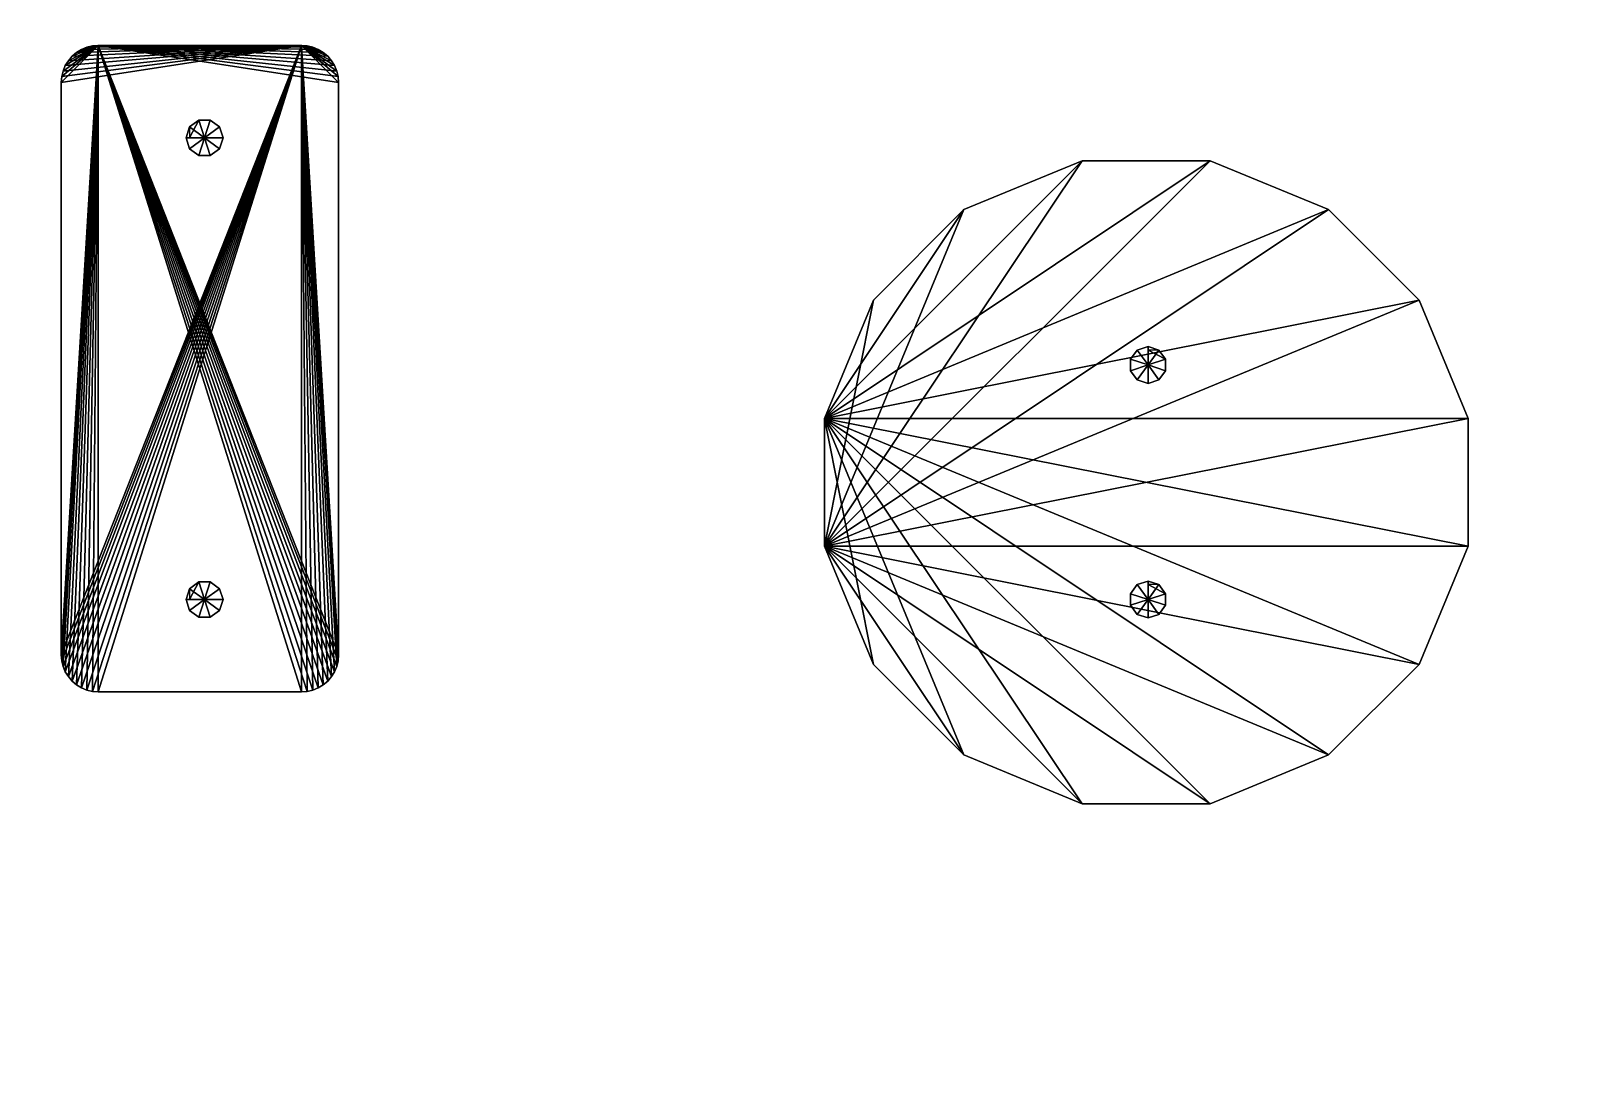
# Model space of a CAD drawing. Header units: millimetres. Extents: x 71 to 249, y 13 to 134.
# Drawn here: x 194.74 to 211.35, y 60.63 to 71.94 of the extents above; entities that cross this region are included whole.
import ezdxf

# ---------------------------------------------------------------- set-up
doc = ezdxf.new("R2010")
doc.units = ezdxf.units.MM
doc.layers.add('UB3D', color=1, linetype='Continuous')

msp = doc.modelspace()

# ---------------------------------------------------------------- linework, layer by layer
at = {"layer": 'UB3D', "color": 94}
for points in [[(219.529, 116.585, 72.51), (219.529, 28.585, 72.51), (103.529, 28.585, 72.51)], [(219.529, 116.585, 72.51), (103.529, 28.585, 72.51), (103.529, 116.585, 72.51)], [(219.529, 116.585, 72.5), (103.529, 116.585, 72.5), (103.529, 28.585, 72.5)], [(219.529, 116.585, 72.5), (103.529, 28.585, 72.5), (219.529, 28.585, 72.5)], [(215.719, 116.586, 89.521), (215.719, 28.586, 89.521), (109.038, 28.586, 89.521)], [(215.719, 116.586, 89.521), (109.038, 28.586, 89.521), (109.038, 116.586, 89.521)], [(215.719, 116.586, 89.511), (109.038, 116.586, 89.511), (109.038, 28.586, 89.511)], [(215.719, 116.586, 89.511), (109.038, 28.586, 89.511), (215.719, 28.586, 89.511)]]:
    msp.add_3dface(points, dxfattribs=at)
at = {"layer": 'UB3D', "color": 175}
for points in [[(195.469, 71.785, 74.51), (195.074, 71.447, 74.51), (195.069, 71.385, 74.51)], [(195.469, 71.785, 74.51), (195.069, 71.385, 74.51), (195.069, 65.185, 74.51)], [(195.469, 71.785, 74.51), (195.069, 65.185, 74.51), (195.074, 65.122, 74.51)], [(197.669, 71.785, 80.51), (195.074, 65.122, 80.51), (195.069, 65.185, 80.51)], [(197.669, 71.785, 80.51), (195.069, 65.185, 80.51), (195.069, 71.385, 80.51)], [(197.669, 71.785, 80.51), (195.069, 71.385, 80.51), (195.074, 71.447, 80.51)], [(195.469, 71.785, 74.51), (195.088, 71.508, 74.51), (195.074, 71.447, 74.51)], [(195.469, 71.785, 74.51), (195.074, 65.122, 74.51), (195.088, 65.061, 74.51)], [(197.669, 71.785, 80.51), (195.088, 65.061, 80.51), (195.074, 65.122, 80.51)], [(197.669, 71.785, 80.51), (195.074, 71.447, 80.51), (195.088, 71.508, 80.51)], [(195.469, 71.785, 74.51), (195.112, 71.566, 74.51), (195.088, 71.508, 74.51)], [(195.469, 71.785, 74.51), (195.088, 65.061, 74.51), (195.112, 65.003, 74.51)], [(197.669, 71.785, 80.51), (195.112, 65.003, 80.51), (195.088, 65.061, 80.51)], [(197.669, 71.785, 80.51), (195.088, 71.508, 80.51), (195.112, 71.566, 80.51)], [(195.469, 71.785, 74.51), (195.145, 71.62, 74.51), (195.112, 71.566, 74.51)], [(195.469, 71.785, 74.51), (195.112, 65.003, 74.51), (195.145, 64.95, 74.51)], [(197.669, 71.785, 80.51), (195.145, 64.95, 80.51), (195.112, 65.003, 80.51)], [(197.669, 71.785, 80.51), (195.112, 71.566, 80.51), (195.145, 71.62, 80.51)], [(195.469, 71.785, 74.51), (195.186, 71.667, 74.51), (195.145, 71.62, 74.51)], [(195.469, 71.785, 74.51), (195.145, 64.95, 74.51), (195.186, 64.902, 74.51)], [(197.669, 71.785, 80.51), (195.186, 64.902, 80.51), (195.145, 64.95, 80.51)], [(197.669, 71.785, 80.51), (195.145, 71.62, 80.51), (195.186, 71.667, 80.51)], [(195.469, 71.785, 74.51), (195.234, 71.708, 74.51), (195.186, 71.667, 74.51)], [(195.469, 71.785, 74.51), (195.186, 64.902, 74.51), (195.234, 64.861, 74.51)], [(197.669, 71.785, 80.51), (195.234, 64.861, 80.51), (195.186, 64.902, 80.51)], [(197.669, 71.785, 80.51), (195.186, 71.667, 80.51), (195.234, 71.708, 80.51)], [(195.469, 71.785, 74.51), (195.287, 71.741, 74.51), (195.234, 71.708, 74.51)], [(195.469, 71.785, 74.51), (195.234, 64.861, 74.51), (195.287, 64.828, 74.51)], [(197.669, 71.785, 80.51), (195.287, 64.828, 80.51), (195.234, 64.861, 80.51)], [(197.669, 71.785, 80.51), (195.234, 71.708, 80.51), (195.287, 71.741, 80.51)], [(195.469, 71.785, 74.51), (195.345, 71.765, 74.51), (195.287, 71.741, 74.51)], [(195.469, 71.785, 74.51), (195.287, 64.828, 74.51), (195.345, 64.804, 74.51)], [(197.669, 71.785, 80.51), (195.345, 64.804, 80.51), (195.287, 64.828, 80.51)], [(197.669, 71.785, 80.51), (195.287, 71.741, 80.51), (195.345, 71.765, 80.51)], [(195.469, 71.785, 74.51), (195.406, 71.78, 74.51), (195.345, 71.765, 74.51)], [(195.469, 71.785, 74.51), (195.345, 64.804, 74.51), (195.406, 64.79, 74.51)], [(197.669, 71.785, 80.51), (195.406, 64.79, 80.51), (195.345, 64.804, 80.51)], [(197.669, 71.785, 80.51), (195.345, 71.765, 80.51), (195.406, 71.78, 80.51)], [(195.469, 71.785, 80.51), (195.469, 71.785, 74.51), (195.406, 71.78, 74.51), (195.406, 71.78, 80.51)], [(195.469, 71.785, 74.51), (195.406, 64.79, 74.51), (195.469, 64.785, 74.51)], [(197.669, 71.785, 80.51), (195.469, 64.785, 80.51), (195.406, 64.79, 80.51)], [(197.669, 71.785, 80.51), (195.406, 71.78, 80.51), (195.469, 71.785, 80.51)], [(197.669, 71.785, 80.51), (197.669, 71.785, 74.51), (195.469, 71.785, 74.51), (195.469, 71.785, 80.51)], [(195.469, 71.785, 74.51), (195.469, 64.785, 74.51), (197.669, 64.785, 74.51)], [(195.469, 71.785, 74.51), (197.669, 64.785, 74.51), (197.731, 64.79, 74.51)], [(195.469, 71.785, 74.51), (197.731, 64.79, 74.51), (197.792, 64.804, 74.51)], [(195.469, 71.785, 74.51), (197.792, 64.804, 74.51), (197.85, 64.828, 74.51)], [(195.469, 71.785, 74.51), (197.85, 64.828, 74.51), (197.904, 64.861, 74.51)], [(195.469, 71.785, 74.51), (197.904, 64.861, 74.51), (197.952, 64.902, 74.51)], [(195.469, 71.785, 74.51), (197.952, 64.902, 74.51), (197.992, 64.95, 74.51)], [(195.469, 71.785, 74.51), (197.992, 64.95, 74.51), (198.025, 65.003, 74.51)], [(195.469, 71.785, 74.51), (198.025, 65.003, 74.51), (198.049, 65.061, 74.51)], [(195.469, 71.785, 74.51), (198.049, 65.061, 74.51), (198.064, 65.122, 74.51)], [(195.469, 71.785, 74.51), (198.064, 65.122, 74.51), (198.069, 65.185, 74.51)], [(195.469, 71.785, 74.51), (198.069, 65.185, 74.51), (198.069, 71.385, 74.51)], [(195.469, 71.785, 74.51), (198.069, 71.385, 74.51), (198.064, 71.447, 74.51)], [(195.469, 71.785, 74.51), (198.064, 71.447, 74.51), (198.049, 71.508, 74.51)], [(195.469, 71.785, 74.51), (198.049, 71.508, 74.51), (198.025, 71.566, 74.51)], [(195.469, 71.785, 74.51), (198.025, 71.566, 74.51), (197.992, 71.62, 74.51)], [(195.469, 71.785, 74.51), (197.992, 71.62, 74.51), (197.952, 71.667, 74.51)], [(195.469, 71.785, 74.51), (197.952, 71.667, 74.51), (197.904, 71.708, 74.51)], [(195.469, 71.785, 74.51), (197.904, 71.708, 74.51), (197.85, 71.741, 74.51)], [(195.469, 71.785, 74.51), (197.85, 71.741, 74.51), (197.792, 71.765, 74.51)], [(195.469, 71.785, 74.51), (197.792, 71.765, 74.51), (197.731, 71.78, 74.51)], [(195.469, 71.785, 74.51), (197.731, 71.78, 74.51), (197.669, 71.785, 74.51)], [(195.469, 71.785, 74.51), (197.669, 71.785, 74.51), (195.469, 71.785, 74.51)], [(197.669, 71.785, 80.51), (197.669, 64.785, 80.51), (195.469, 64.785, 80.51)], [(197.669, 71.785, 80.51), (195.469, 71.785, 80.51), (197.669, 71.785, 80.51)], [(197.731, 71.78, 80.51), (197.731, 71.78, 74.51), (197.669, 71.785, 74.51), (197.669, 71.785, 80.51)], [(197.669, 71.785, 80.51), (197.731, 71.78, 80.51), (197.792, 71.765, 80.51)], [(197.669, 71.785, 80.51), (197.792, 71.765, 80.51), (197.85, 71.741, 80.51)], [(197.669, 71.785, 80.51), (197.85, 71.741, 80.51), (197.904, 71.708, 80.51)], [(197.669, 71.785, 80.51), (197.904, 71.708, 80.51), (197.952, 71.667, 80.51)], [(197.669, 71.785, 80.51), (197.952, 71.667, 80.51), (197.992, 71.62, 80.51)], [(197.669, 71.785, 80.51), (197.992, 71.62, 80.51), (198.025, 71.566, 80.51)], [(197.669, 71.785, 80.51), (198.025, 71.566, 80.51), (198.049, 71.508, 80.51)], [(197.669, 71.785, 80.51), (198.049, 71.508, 80.51), (198.064, 71.447, 80.51)], [(197.669, 71.785, 80.51), (198.064, 71.447, 80.51), (198.069, 71.385, 80.51)], [(197.669, 71.785, 80.51), (198.069, 71.385, 80.51), (198.069, 65.185, 80.51)], [(197.669, 71.785, 80.51), (198.069, 65.185, 80.51), (198.064, 65.122, 80.51)], [(197.669, 71.785, 80.51), (198.064, 65.122, 80.51), (198.049, 65.061, 80.51)], [(197.669, 71.785, 80.51), (198.049, 65.061, 80.51), (198.025, 65.003, 80.51)], [(197.669, 71.785, 80.51), (198.025, 65.003, 80.51), (197.992, 64.95, 80.51)], [(197.669, 71.785, 80.51), (197.992, 64.95, 80.51), (197.952, 64.902, 80.51)], [(197.669, 71.785, 80.51), (197.952, 64.902, 80.51), (197.904, 64.861, 80.51)], [(197.669, 71.785, 80.51), (197.904, 64.861, 80.51), (197.85, 64.828, 80.51)], [(197.669, 71.785, 80.51), (197.85, 64.828, 80.51), (197.792, 64.804, 80.51)], [(197.669, 71.785, 80.51), (197.792, 64.804, 80.51), (197.731, 64.79, 80.51)], [(197.669, 71.785, 80.51), (197.731, 64.79, 80.51), (197.669, 64.785, 80.51)], [(195.145, 71.62, 80.51), (195.145, 71.62, 74.51), (195.112, 71.566, 74.51), (195.112, 71.566, 80.51)], [(195.186, 71.667, 80.51), (195.186, 71.667, 74.51), (195.145, 71.62, 74.51), (195.145, 71.62, 80.51)], [(195.234, 71.708, 80.51), (195.234, 71.708, 74.51), (195.186, 71.667, 74.51), (195.186, 71.667, 80.51)], [(195.287, 71.741, 80.51), (195.287, 71.741, 74.51), (195.234, 71.708, 74.51), (195.234, 71.708, 80.51)], [(195.345, 71.765, 80.51), (195.345, 71.765, 74.51), (195.287, 71.741, 74.51), (195.287, 71.741, 80.51)], [(195.406, 71.78, 80.51), (195.406, 71.78, 74.51), (195.345, 71.765, 74.51), (195.345, 71.765, 80.51)], [(197.792, 71.765, 80.51), (197.792, 71.765, 74.51), (197.731, 71.78, 74.51), (197.731, 71.78, 80.51)], [(197.85, 71.741, 80.51), (197.85, 71.741, 74.51), (197.792, 71.765, 74.51), (197.792, 71.765, 80.51)], [(197.904, 71.708, 80.51), (197.904, 71.708, 74.51), (197.85, 71.741, 74.51), (197.85, 71.741, 80.51)], [(197.952, 71.667, 80.51), (197.952, 71.667, 74.51), (197.904, 71.708, 74.51), (197.904, 71.708, 80.51)], [(197.992, 71.62, 80.51), (197.992, 71.62, 74.51), (197.952, 71.667, 74.51), (197.952, 71.667, 80.51)], [(198.025, 71.566, 80.51), (198.025, 71.566, 74.51), (197.992, 71.62, 74.51), (197.992, 71.62, 80.51)], [(195.088, 71.508, 80.51), (195.088, 71.508, 74.51), (195.074, 71.447, 74.51), (195.074, 71.447, 80.51)], [(195.112, 71.566, 80.51), (195.112, 71.566, 74.51), (195.088, 71.508, 74.51), (195.088, 71.508, 80.51)], [(198.049, 71.508, 80.51), (198.049, 71.508, 74.51), (198.025, 71.566, 74.51), (198.025, 71.566, 80.51)], [(198.064, 71.447, 80.51), (198.064, 71.447, 74.51), (198.049, 71.508, 74.51), (198.049, 71.508, 80.51)], [(195.074, 71.447, 80.51), (195.074, 71.447, 74.51), (195.069, 71.385, 74.51), (195.069, 71.385, 80.51)], [(195.069, 71.385, 80.51), (195.069, 71.385, 74.51), (195.069, 65.185, 74.51), (195.069, 65.185, 80.51)], [(198.069, 71.385, 80.51), (198.069, 71.385, 74.51), (198.064, 71.447, 74.51), (198.064, 71.447, 80.51)], [(198.069, 65.185, 80.51), (198.069, 65.185, 74.51), (198.069, 71.385, 74.51), (198.069, 71.385, 80.51)], [(195.069, 65.185, 80.51), (195.069, 65.185, 74.51), (195.074, 65.122, 74.51), (195.074, 65.122, 80.51)], [(198.064, 65.122, 80.51), (198.064, 65.122, 74.51), (198.069, 65.185, 74.51), (198.069, 65.185, 80.51)], [(195.074, 65.122, 80.51), (195.074, 65.122, 74.51), (195.088, 65.061, 74.51), (195.088, 65.061, 80.51)], [(195.088, 65.061, 80.51), (195.088, 65.061, 74.51), (195.112, 65.003, 74.51), (195.112, 65.003, 80.51)], [(195.112, 65.003, 80.51), (195.112, 65.003, 74.51), (195.145, 64.95, 74.51), (195.145, 64.95, 80.51)], [(197.992, 64.95, 80.51), (197.992, 64.95, 74.51), (198.025, 65.003, 74.51), (198.025, 65.003, 80.51)], [(198.025, 65.003, 80.51), (198.025, 65.003, 74.51), (198.049, 65.061, 74.51), (198.049, 65.061, 80.51)], [(198.049, 65.061, 80.51), (198.049, 65.061, 74.51), (198.064, 65.122, 74.51), (198.064, 65.122, 80.51)], [(195.145, 64.95, 80.51), (195.145, 64.95, 74.51), (195.186, 64.902, 74.51), (195.186, 64.902, 80.51)], [(195.186, 64.902, 80.51), (195.186, 64.902, 74.51), (195.234, 64.861, 74.51), (195.234, 64.861, 80.51)], [(195.234, 64.861, 80.51), (195.234, 64.861, 74.51), (195.287, 64.828, 74.51), (195.287, 64.828, 80.51)], [(195.287, 64.828, 80.51), (195.287, 64.828, 74.51), (195.345, 64.804, 74.51), (195.345, 64.804, 80.51)], [(195.345, 64.804, 80.51), (195.345, 64.804, 74.51), (195.406, 64.79, 74.51), (195.406, 64.79, 80.51)], [(197.731, 64.79, 80.51), (197.731, 64.79, 74.51), (197.792, 64.804, 74.51), (197.792, 64.804, 80.51)], [(197.792, 64.804, 80.51), (197.792, 64.804, 74.51), (197.85, 64.828, 74.51), (197.85, 64.828, 80.51)], [(197.85, 64.828, 80.51), (197.85, 64.828, 74.51), (197.904, 64.861, 74.51), (197.904, 64.861, 80.51)], [(197.904, 64.861, 80.51), (197.904, 64.861, 74.51), (197.952, 64.902, 74.51), (197.952, 64.902, 80.51)], [(197.952, 64.902, 80.51), (197.952, 64.902, 74.51), (197.992, 64.95, 74.51), (197.992, 64.95, 80.51)], [(195.406, 64.79, 80.51), (195.406, 64.79, 74.51), (195.469, 64.785, 74.51), (195.469, 64.785, 80.51)], [(195.469, 64.785, 80.51), (195.469, 64.785, 74.51), (197.669, 64.785, 74.51), (197.669, 64.785, 80.51)], [(197.669, 64.785, 80.51), (197.669, 64.785, 74.51), (197.731, 64.79, 74.51), (197.731, 64.79, 80.51)]]:
    msp.add_3dface(points, dxfattribs=at)
at = {"layer": 'UB3D', "color": 254}
for points in [[(196.457, 70.902, 71), (196.457, 70.785, 76.56), (196.557, 70.975, 71)], [(196.457, 70.785, 76.56), (196.557, 70.975, 71), (196.557, 70.975, 76.56)], [(196.619, 70.785, 71), (196.457, 70.902, 71), (196.557, 70.975, 71)], [(196.619, 70.785, 76.56), (196.457, 70.902, 76.56), (196.557, 70.975, 76.56)], [(196.557, 70.975, 71), (196.557, 70.975, 76.56), (196.681, 70.975, 71)], [(196.557, 70.975, 76.56), (196.681, 70.975, 71), (196.681, 70.975, 76.56)], [(196.619, 70.785, 71), (196.557, 70.975, 71), (196.681, 70.975, 71)], [(196.619, 70.785, 76.56), (196.557, 70.975, 76.56), (196.681, 70.975, 76.56)], [(196.619, 70.785, 71), (196.681, 70.975, 71), (196.781, 70.902, 71)], [(196.619, 70.785, 76.56), (196.681, 70.975, 76.56), (196.781, 70.902, 76.56)], [(196.681, 70.975, 71), (196.681, 70.975, 76.56), (196.781, 70.902, 71)], [(196.681, 70.975, 76.56), (196.781, 70.902, 71), (196.781, 70.902, 76.56)], [(196.419, 70.785, 71), (196.419, 70.785, 76.56), (196.457, 70.902, 71)], [(196.419, 70.785, 76.56), (196.457, 70.902, 71), (196.457, 70.785, 76.56)], [(196.619, 70.785, 71), (196.419, 70.785, 71), (196.457, 70.902, 71)], [(196.619, 70.785, 76.56), (196.419, 70.785, 76.56), (196.457, 70.902, 76.56)], [(196.619, 70.785, 71), (196.781, 70.902, 71), (196.819, 70.785, 71)], [(196.619, 70.785, 76.56), (196.781, 70.902, 76.56), (196.819, 70.785, 76.56)], [(196.781, 70.902, 71), (196.781, 70.902, 76.56), (196.819, 70.785, 71)], [(196.781, 70.902, 76.56), (196.819, 70.785, 71), (196.819, 70.785, 76.56)], [(196.457, 70.667, 71), (196.457, 70.667, 76.56), (196.419, 70.785, 71)], [(196.457, 70.667, 76.56), (196.419, 70.785, 71), (196.419, 70.785, 76.56)], [(196.619, 70.785, 71), (196.457, 70.667, 71), (196.419, 70.785, 71)], [(196.619, 70.785, 76.56), (196.457, 70.667, 76.56), (196.419, 70.785, 76.56)], [(196.619, 70.785, 71), (196.557, 70.594, 71), (196.457, 70.667, 71)], [(196.619, 70.785, 76.56), (196.557, 70.594, 76.56), (196.457, 70.667, 76.56)], [(196.557, 70.594, 71), (196.557, 70.594, 76.56), (196.457, 70.667, 71)], [(196.557, 70.594, 76.56), (196.457, 70.667, 71), (196.457, 70.667, 76.56)], [(196.619, 70.785, 71), (196.681, 70.594, 71), (196.557, 70.594, 71)], [(196.619, 70.785, 76.56), (196.681, 70.594, 76.56), (196.557, 70.594, 76.56)], [(196.619, 70.785, 71), (196.819, 70.785, 71), (196.781, 70.667, 71)], [(196.619, 70.785, 71), (196.781, 70.667, 71), (196.681, 70.594, 71)], [(196.619, 70.785, 76.56), (196.819, 70.785, 76.56), (196.781, 70.667, 76.56)], [(196.619, 70.785, 76.56), (196.781, 70.667, 76.56), (196.681, 70.594, 76.56)], [(196.781, 70.667, 71), (196.781, 70.667, 76.56), (196.681, 70.594, 71)], [(196.781, 70.667, 76.56), (196.681, 70.594, 71), (196.681, 70.594, 76.56)], [(196.819, 70.785, 71), (196.819, 70.785, 76.56), (196.781, 70.667, 71)], [(196.819, 70.785, 76.56), (196.781, 70.667, 71), (196.781, 70.667, 76.56)], [(196.681, 70.594, 71), (196.681, 70.594, 76.56), (196.557, 70.594, 71)], [(196.681, 70.594, 76.56), (196.557, 70.594, 71), (196.557, 70.594, 76.56)], [(206.639, 68.386, 71), (206.639, 68.386, 76.56), (206.711, 68.486, 71)], [(206.639, 68.386, 76.56), (206.711, 68.486, 71), (206.711, 68.486, 76.56)], [(206.829, 68.325, 71), (206.639, 68.386, 71), (206.711, 68.486, 71)], [(206.829, 68.325, 76.56), (206.639, 68.386, 76.56), (206.711, 68.486, 76.56)], [(206.711, 68.486, 71), (206.711, 68.486, 76.56), (206.829, 68.525, 71)], [(206.711, 68.486, 76.56), (206.829, 68.525, 71), (206.829, 68.525, 76.56)], [(206.829, 68.325, 71), (206.711, 68.486, 71), (206.829, 68.525, 71)], [(206.829, 68.325, 76.56), (206.711, 68.486, 76.56), (206.829, 68.525, 76.56)], [(206.829, 68.525, 71), (206.829, 68.525, 76.56), (206.946, 68.486, 71)], [(206.829, 68.525, 76.56), (206.946, 68.486, 71), (206.829, 68.486, 76.56)], [(206.829, 68.325, 71), (206.829, 68.525, 71), (206.946, 68.486, 71)], [(206.829, 68.325, 76.56), (206.829, 68.525, 76.56), (206.946, 68.486, 76.56)], [(206.946, 68.486, 71), (206.829, 68.486, 76.56), (207.019, 68.386, 71)], [(206.829, 68.486, 76.56), (207.019, 68.386, 71), (207.019, 68.386, 76.56)], [(206.829, 68.325, 71), (206.946, 68.486, 71), (207.019, 68.386, 71)], [(206.829, 68.325, 76.56), (206.946, 68.486, 76.56), (207.019, 68.386, 76.56)], [(206.639, 68.263, 71), (206.639, 68.263, 76.56), (206.639, 68.386, 71)], [(206.639, 68.263, 76.56), (206.639, 68.386, 71), (206.639, 68.386, 76.56)], [(206.829, 68.325, 71), (206.639, 68.263, 71), (206.639, 68.386, 71)], [(206.829, 68.325, 76.56), (206.639, 68.263, 76.56), (206.639, 68.386, 76.56)], [(206.829, 68.325, 71), (206.711, 68.163, 71), (206.639, 68.263, 71)], [(206.829, 68.325, 76.56), (206.711, 68.163, 76.56), (206.639, 68.263, 76.56)], [(206.829, 68.325, 71), (206.829, 68.125, 71), (206.711, 68.163, 71)], [(206.829, 68.325, 76.56), (206.829, 68.125, 76.56), (206.711, 68.163, 76.56)], [(206.829, 68.325, 71), (207.019, 68.386, 71), (207.019, 68.263, 71)], [(206.829, 68.325, 76.56), (207.019, 68.386, 76.56), (207.019, 68.263, 76.56)], [(206.829, 68.325, 71), (207.019, 68.263, 71), (206.946, 68.163, 71)], [(206.829, 68.325, 71), (206.946, 68.163, 71), (206.829, 68.125, 71)], [(206.829, 68.325, 76.56), (207.019, 68.263, 76.56), (206.946, 68.163, 76.56)], [(206.829, 68.325, 76.56), (206.946, 68.163, 76.56), (206.829, 68.125, 76.56)], [(207.019, 68.386, 71), (207.019, 68.386, 76.56), (207.019, 68.263, 71)], [(207.019, 68.386, 76.56), (207.019, 68.263, 71), (207.019, 68.263, 76.56)], [(206.711, 68.163, 71), (206.711, 68.163, 76.56), (206.639, 68.263, 71)], [(206.711, 68.163, 76.56), (206.639, 68.263, 71), (206.639, 68.263, 76.56)], [(206.829, 68.125, 71), (206.829, 68.125, 76.56), (206.711, 68.163, 71)], [(206.829, 68.125, 76.56), (206.711, 68.163, 71), (206.711, 68.163, 76.56)], [(206.946, 68.163, 71), (206.946, 68.163, 76.56), (206.829, 68.125, 71)], [(206.946, 68.163, 76.56), (206.829, 68.125, 71), (206.829, 68.125, 76.56)], [(207.019, 68.263, 71), (207.019, 68.263, 76.56), (206.946, 68.163, 71)], [(207.019, 68.263, 76.56), (206.946, 68.163, 71), (206.946, 68.163, 76.56)], [(196.457, 65.902, 71), (196.457, 65.785, 76.56), (196.557, 65.975, 71)], [(196.457, 65.785, 76.56), (196.557, 65.975, 71), (196.557, 65.975, 76.56)], [(196.619, 65.785, 71), (196.457, 65.902, 71), (196.557, 65.975, 71)], [(196.619, 65.785, 76.56), (196.457, 65.902, 76.56), (196.557, 65.975, 76.56)], [(196.557, 65.975, 71), (196.557, 65.975, 76.56), (196.681, 65.975, 71)], [(196.557, 65.975, 76.56), (196.681, 65.975, 71), (196.681, 65.975, 76.56)], [(196.619, 65.785, 71), (196.557, 65.975, 71), (196.681, 65.975, 71)], [(196.619, 65.785, 76.56), (196.557, 65.975, 76.56), (196.681, 65.975, 76.56)], [(196.619, 65.785, 71), (196.681, 65.975, 71), (196.781, 65.902, 71)], [(196.619, 65.785, 76.56), (196.681, 65.975, 76.56), (196.781, 65.902, 76.56)], [(196.681, 65.975, 71), (196.681, 65.975, 76.56), (196.781, 65.902, 71)], [(196.681, 65.975, 76.56), (196.781, 65.902, 71), (196.781, 65.902, 76.56)], [(206.711, 65.946, 71), (206.711, 65.946, 76.56), (206.829, 65.985, 71)], [(206.711, 65.946, 76.56), (206.829, 65.985, 71), (206.829, 65.985, 76.56)], [(206.829, 65.785, 71), (206.711, 65.946, 71), (206.829, 65.985, 71)], [(206.829, 65.785, 76.56), (206.711, 65.946, 76.56), (206.829, 65.985, 76.56)], [(206.829, 65.985, 71), (206.829, 65.985, 76.56), (206.946, 65.946, 71)], [(206.829, 65.985, 76.56), (206.946, 65.946, 71), (206.829, 65.946, 76.56)], [(206.829, 65.785, 71), (206.829, 65.985, 71), (206.946, 65.946, 71)], [(206.829, 65.785, 76.56), (206.829, 65.985, 76.56), (206.946, 65.946, 76.56)], [(196.419, 65.785, 71), (196.419, 65.785, 76.56), (196.457, 65.902, 71)], [(196.419, 65.785, 76.56), (196.457, 65.902, 71), (196.457, 65.785, 76.56)], [(196.619, 65.785, 71), (196.419, 65.785, 71), (196.457, 65.902, 71)], [(196.619, 65.785, 76.56), (196.419, 65.785, 76.56), (196.457, 65.902, 76.56)], [(196.619, 65.785, 71), (196.781, 65.902, 71), (196.819, 65.785, 71)], [(196.619, 65.785, 76.56), (196.781, 65.902, 76.56), (196.819, 65.785, 76.56)], [(196.781, 65.902, 71), (196.781, 65.902, 76.56), (196.819, 65.785, 71)], [(196.781, 65.902, 76.56), (196.819, 65.785, 71), (196.819, 65.785, 76.56)], [(206.639, 65.846, 71), (206.639, 65.846, 76.56), (206.711, 65.946, 71)], [(206.639, 65.846, 76.56), (206.711, 65.946, 71), (206.711, 65.946, 76.56)], [(206.829, 65.785, 71), (206.639, 65.846, 71), (206.711, 65.946, 71)], [(206.829, 65.785, 76.56), (206.639, 65.846, 76.56), (206.711, 65.946, 76.56)], [(206.639, 65.723, 71), (206.639, 65.723, 76.56), (206.639, 65.846, 71)], [(206.639, 65.723, 76.56), (206.639, 65.846, 71), (206.639, 65.846, 76.56)], [(206.829, 65.785, 71), (206.639, 65.723, 71), (206.639, 65.846, 71)], [(206.829, 65.785, 76.56), (206.639, 65.723, 76.56), (206.639, 65.846, 76.56)], [(206.946, 65.946, 71), (206.829, 65.946, 76.56), (207.019, 65.846, 71)], [(206.829, 65.946, 76.56), (207.019, 65.846, 71), (207.019, 65.846, 76.56)], [(206.829, 65.785, 71), (206.946, 65.946, 71), (207.019, 65.846, 71)], [(206.829, 65.785, 76.56), (206.946, 65.946, 76.56), (207.019, 65.846, 76.56)], [(206.829, 65.785, 71), (207.019, 65.846, 71), (207.019, 65.723, 71)], [(206.829, 65.785, 76.56), (207.019, 65.846, 76.56), (207.019, 65.723, 76.56)], [(207.019, 65.846, 71), (207.019, 65.846, 76.56), (207.019, 65.723, 71)], [(207.019, 65.846, 76.56), (207.019, 65.723, 71), (207.019, 65.723, 76.56)], [(196.457, 65.667, 71), (196.457, 65.667, 76.56), (196.419, 65.785, 71)], [(196.457, 65.667, 76.56), (196.419, 65.785, 71), (196.419, 65.785, 76.56)], [(196.619, 65.785, 71), (196.457, 65.667, 71), (196.419, 65.785, 71)], [(196.619, 65.785, 76.56), (196.457, 65.667, 76.56), (196.419, 65.785, 76.56)], [(196.619, 65.785, 71), (196.557, 65.594, 71), (196.457, 65.667, 71)], [(196.619, 65.785, 76.56), (196.557, 65.594, 76.56), (196.457, 65.667, 76.56)], [(196.557, 65.594, 71), (196.557, 65.594, 76.56), (196.457, 65.667, 71)], [(196.557, 65.594, 76.56), (196.457, 65.667, 71), (196.457, 65.667, 76.56)], [(196.619, 65.785, 71), (196.681, 65.594, 71), (196.557, 65.594, 71)], [(196.619, 65.785, 76.56), (196.681, 65.594, 76.56), (196.557, 65.594, 76.56)], [(196.619, 65.785, 71), (196.819, 65.785, 71), (196.781, 65.667, 71)], [(196.619, 65.785, 71), (196.781, 65.667, 71), (196.681, 65.594, 71)], [(196.619, 65.785, 76.56), (196.819, 65.785, 76.56), (196.781, 65.667, 76.56)], [(196.619, 65.785, 76.56), (196.781, 65.667, 76.56), (196.681, 65.594, 76.56)], [(196.781, 65.667, 71), (196.781, 65.667, 76.56), (196.681, 65.594, 71)], [(196.781, 65.667, 76.56), (196.681, 65.594, 71), (196.681, 65.594, 76.56)], [(196.819, 65.785, 71), (196.819, 65.785, 76.56), (196.781, 65.667, 71)], [(196.819, 65.785, 76.56), (196.781, 65.667, 71), (196.781, 65.667, 76.56)], [(206.829, 65.785, 71), (206.711, 65.623, 71), (206.639, 65.723, 71)], [(206.829, 65.785, 76.56), (206.711, 65.623, 76.56), (206.639, 65.723, 76.56)], [(206.711, 65.623, 71), (206.711, 65.623, 76.56), (206.639, 65.723, 71)], [(206.711, 65.623, 76.56), (206.639, 65.723, 71), (206.639, 65.723, 76.56)], [(206.829, 65.785, 71), (206.829, 65.585, 71), (206.711, 65.623, 71)], [(206.829, 65.785, 76.56), (206.829, 65.585, 76.56), (206.711, 65.623, 76.56)], [(206.829, 65.785, 71), (207.019, 65.723, 71), (206.946, 65.623, 71)], [(206.829, 65.785, 71), (206.946, 65.623, 71), (206.829, 65.585, 71)], [(206.829, 65.785, 76.56), (207.019, 65.723, 76.56), (206.946, 65.623, 76.56)], [(206.829, 65.785, 76.56), (206.946, 65.623, 76.56), (206.829, 65.585, 76.56)], [(207.019, 65.723, 71), (207.019, 65.723, 76.56), (206.946, 65.623, 71)], [(207.019, 65.723, 76.56), (206.946, 65.623, 71), (206.946, 65.623, 76.56)], [(196.681, 65.594, 71), (196.681, 65.594, 76.56), (196.557, 65.594, 71)], [(196.681, 65.594, 76.56), (196.557, 65.594, 71), (196.557, 65.594, 76.56)], [(206.829, 65.585, 71), (206.829, 65.585, 76.56), (206.711, 65.623, 71)], [(206.829, 65.585, 76.56), (206.711, 65.623, 71), (206.711, 65.623, 76.56)], [(206.946, 65.623, 71), (206.946, 65.623, 76.56), (206.829, 65.585, 71)], [(206.946, 65.623, 76.56), (206.829, 65.585, 71), (206.829, 65.585, 76.56)]]:
    msp.add_3dface(points, dxfattribs=at)
at = {"layer": 'UB3D', "color": 171}
for points in [[(203.327, 66.362, 73.51), (208.781, 70.007, 73.51), (207.501, 70.537, 73.51)], [(203.327, 66.362, 73.51), (207.501, 70.537, 73.51), (206.116, 70.537, 73.51)], [(203.327, 66.362, 73.51), (206.116, 70.537, 73.51), (204.836, 70.007, 73.51)], [(203.327, 67.747, 79.51), (204.836, 70.007, 79.51), (206.116, 70.537, 79.51)], [(203.327, 67.747, 79.51), (206.116, 70.537, 79.51), (207.501, 70.537, 79.51)], [(203.327, 67.747, 79.51), (207.501, 70.537, 79.51), (208.781, 70.007, 79.51)], [(206.116, 70.537, 79.51), (206.116, 70.537, 73.51), (204.836, 70.007, 73.51), (204.836, 70.007, 79.51)], [(207.501, 70.537, 79.51), (207.501, 70.537, 73.51), (206.116, 70.537, 73.51), (206.116, 70.537, 79.51)], [(208.781, 70.007, 79.51), (208.781, 70.007, 73.51), (207.501, 70.537, 73.51), (207.501, 70.537, 79.51)], [(203.327, 66.362, 73.51), (209.761, 69.027, 73.51), (208.781, 70.007, 73.51)], [(203.327, 66.362, 73.51), (204.836, 70.007, 73.51), (203.857, 69.027, 73.51)], [(203.327, 67.747, 79.51), (203.857, 69.027, 79.51), (204.836, 70.007, 79.51)], [(203.327, 67.747, 79.51), (208.781, 70.007, 79.51), (209.761, 69.027, 79.51)], [(204.836, 70.007, 79.51), (204.836, 70.007, 73.51), (203.857, 69.027, 73.51), (203.857, 69.027, 79.51)], [(209.761, 69.027, 79.51), (209.761, 69.027, 73.51), (208.781, 70.007, 73.51), (208.781, 70.007, 79.51)], [(203.857, 69.027, 79.51), (203.857, 69.027, 73.51), (203.327, 67.747, 73.51), (203.327, 67.747, 79.51)], [(203.327, 66.362, 73.51), (210.291, 67.747, 73.51), (209.761, 69.027, 73.51)], [(203.327, 66.362, 73.51), (203.857, 69.027, 73.51), (203.327, 67.747, 73.51)], [(203.327, 67.747, 79.51), (209.761, 69.027, 79.51), (210.291, 67.747, 79.51)], [(210.291, 67.747, 79.51), (210.291, 67.747, 73.51), (209.761, 69.027, 73.51), (209.761, 69.027, 79.51)], [(203.327, 67.747, 79.51), (203.327, 67.747, 73.51), (203.327, 66.362, 73.51), (203.327, 66.362, 79.51)], [(203.327, 66.362, 73.51), (210.291, 66.362, 73.51), (210.291, 67.747, 73.51)], [(203.327, 66.362, 73.51), (203.327, 67.747, 73.51), (203.327, 66.362, 73.51)], [(203.327, 67.747, 79.51), (210.291, 67.747, 79.51), (210.291, 66.362, 79.51)], [(203.327, 67.747, 79.51), (210.291, 66.362, 79.51), (209.761, 65.082, 79.51)], [(203.327, 67.747, 79.51), (209.761, 65.082, 79.51), (208.781, 64.103, 79.51)], [(203.327, 67.747, 79.51), (208.781, 64.103, 79.51), (207.501, 63.572, 79.51)], [(203.327, 67.747, 79.51), (207.501, 63.572, 79.51), (206.116, 63.572, 79.51)], [(203.327, 67.747, 79.51), (206.116, 63.572, 79.51), (204.836, 64.103, 79.51)], [(203.327, 67.747, 79.51), (204.836, 64.103, 79.51), (203.857, 65.082, 79.51)], [(203.327, 67.747, 79.51), (203.857, 65.082, 79.51), (203.327, 66.362, 79.51)], [(203.327, 67.747, 79.51), (203.327, 66.362, 79.51), (203.327, 67.747, 79.51)], [(210.291, 66.362, 79.51), (210.291, 66.362, 73.51), (210.291, 67.747, 73.51), (210.291, 67.747, 79.51)], [(203.327, 66.362, 79.51), (203.327, 66.362, 73.51), (203.857, 65.082, 73.51), (203.857, 65.082, 79.51)], [(203.327, 66.362, 73.51), (203.857, 65.082, 73.51), (204.836, 64.103, 73.51)], [(203.327, 66.362, 73.51), (204.836, 64.103, 73.51), (206.116, 63.572, 73.51)], [(203.327, 66.362, 73.51), (206.116, 63.572, 73.51), (207.501, 63.572, 73.51)], [(203.327, 66.362, 73.51), (207.501, 63.572, 73.51), (208.781, 64.103, 73.51)], [(203.327, 66.362, 73.51), (208.781, 64.103, 73.51), (209.761, 65.082, 73.51)], [(203.327, 66.362, 73.51), (209.761, 65.082, 73.51), (210.291, 66.362, 73.51)], [(209.761, 65.082, 79.51), (209.761, 65.082, 73.51), (210.291, 66.362, 73.51), (210.291, 66.362, 79.51)], [(203.857, 65.082, 79.51), (203.857, 65.082, 73.51), (204.836, 64.103, 73.51), (204.836, 64.103, 79.51)], [(208.781, 64.103, 79.51), (208.781, 64.103, 73.51), (209.761, 65.082, 73.51), (209.761, 65.082, 79.51)], [(204.836, 64.103, 79.51), (204.836, 64.103, 73.51), (206.116, 63.572, 73.51), (206.116, 63.572, 79.51)], [(207.501, 63.572, 79.51), (207.501, 63.572, 73.51), (208.781, 64.103, 73.51), (208.781, 64.103, 79.51)], [(206.116, 63.572, 79.51), (206.116, 63.572, 73.51), (207.501, 63.572, 73.51), (207.501, 63.572, 79.51)]]:
    msp.add_3dface(points, dxfattribs=at)

doc.saveas('drawing.dxf')
